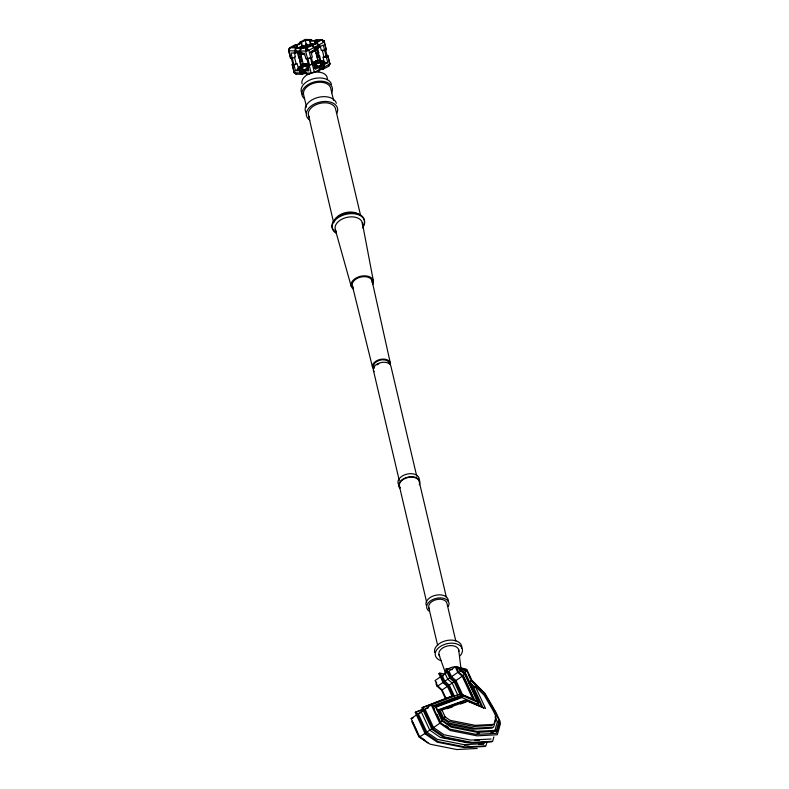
<?xml version="1.0" encoding="UTF-8"?>
<svg xmlns="http://www.w3.org/2000/svg" width="789" height="789" viewBox="0 0 789 789"><rect width="100%" height="100%" fill="white"/><g stroke="black" fill="none" stroke-linecap="round" stroke-linejoin="round"><path stroke-width="1.18" d="M436.613 682.11L436.13 684.28L437.007 686.183L441.455 690.04L445.46 698.659M486.862 742.557L485.925 745.852L465.204 746.986L438.102 741.581L426.119 733.316L416.158 711.865L422.825 709.291M495.926 718.917L493.589 727.182L474.643 728.208L449.128 723.119L443.014 718.907L438.723 709.676L465.145 700.178L481.901 707.269L470.599 682.929L469.189 683.885M494.91 730.496L497.346 721.866L499.21 720.594L495.137 711.816L484.781 694.004L471.398 680.463L466.94 670.857L460.431 669.565L465.056 673.816L478.361 702.466L476.497 703.739L461.881 697.545L436.337 707.023M493.884 736.887L492.642 741.285L471.93 742.41L444.818 737.005L432.836 728.75L422.874 707.299L452.866 695.691M499.21 720.594L496.478 730.298L476.862 731.364L450.746 726.156L441.603 719.864L443.014 718.907M499.289 722.793L496.311 733.326L476.319 734.421L449.848 729.135L440.252 722.517L432.589 706.027L461.131 695.267M298.262 51.423L295.175 53.07L294.613 50.871L295.609 47.833L297.147 47.005L292.916 46.936L296.782 44.865L297.611 48.168M300.54 52.252L295.471 52.163L295.964 48.395L306.596 48.03L316.596 43.306L318.766 46.413L314.13 48.898M303.045 53.849L301.309 54.776L300.994 53.544L297.66 53.484L298.212 51.768L300.441 51.808M300.501 50.151L301.931 48.001M304.327 54.323L301.477 54.273L301.753 52.143M305.816 50.871L306.665 48.277L308.657 50.427L305.885 51.107M306.171 50.24L306.665 48.277M316.192 63.801L320.186 62.183L320.738 60.477L325.137 62.223M321.626 69.097L323.312 69.126L328.717 66.227L329.703 63.189L327.76 55.467L326.064 55.437M294.307 52.449L295.421 56.857L292.334 58.514L290.648 58.485L288.547 49.904L289.681 47.725L295.086 44.835L296.782 44.865M289.316 48.632L288.843 50.092M298.587 44.529L299.721 42.35L305.126 39.45L311.044 39.558L312.444 40.476M299.159 44.805L300.096 43.01L301.073 43.03L301.852 46.117L297.216 48.602L296.437 45.515L301.073 43.03M298.212 51.768L297.66 53.484M317.454 62.43L314.328 64.836L316.931 63.436L317.277 61.71L313.341 63.09L317.277 61.71M314.535 65.211L314.86 62.745L312.957 62.706M317.148 63.81L320.738 60.477L320.245 62.045L324.664 63.682M320.186 62.183L320.827 60.96L319.644 56.127L318.697 56.108M318.687 71.612L319.821 69.432L319.259 67.223L315.876 67.164L313.953 68.199M318.302 70.941L322.938 68.456L323.875 66.661L323.549 65.388L321.182 65.349L317.484 67.341M323.312 69.126L324.447 66.947L329.851 64.047L327.76 55.467M329.082 65.329L329.565 63.86M328.717 66.227L329.851 64.047M321.784 40.446L322.247 39.923M294.692 71.602L294.356 72.854L294.82 72.332M297.65 69.008L300.777 65.497L301.98 66.67L306.181 66.266M297.719 69.412L300.846 65.911L304.13 65.96L305.304 66.73M319.969 45.831L317.691 48.543L314.653 50.171L314.969 51.413L317.139 50.249L319.644 60.181L317.474 61.345L315.57 61.315L315.985 62.972M298.735 70.083L301.862 66.572M323.707 42.35L324.042 41.097L323.707 42.35L322.425 41.077M296.151 74.038L296.615 73.515M440.252 722.517L442.106 720.939L451.071 727.123L477.365 732.36L497.169 731.285L500.029 721.166L495.689 711.836L485.097 693.61L471.802 680.157L467.088 669.999L456.752 668.401L458.34 671.814L462.778 675.67L474.011 699.843M458.34 671.814L460.253 670.354L464.701 674.21L479.465 706.017M462.778 675.67L464.701 674.21M452.225 696.638L447.56 686.608L443.122 682.751L438.921 673.707L439.789 673.106L445.489 674.24M452.205 669.674L446.515 668.53L445.637 669.131L449.838 678.175L454.277 682.031L459.977 694.29M440.469 676.873L435.094 680.532L437.678 686.095L443.951 681.824M454.326 695.967L449.276 685.089L444.828 681.232L442.244 675.66L448.083 671.686M466.96 671.271L465.885 668.944L455.233 666.823L448.961 671.094L451.545 676.656L455.993 680.512L463.064 695.75M437.007 686.183L438.201 685.523M444.828 681.232L449.7 677.919M451.545 676.656L457.817 672.386L462.265 676.242L472.877 699.093L460.372 693.797L431.267 704.873L425.005 709.143L433.546 727.537L444.059 734.786L470.767 740.112L491.034 739.007M443.122 682.751L443.99 682.16L448.438 686.006L453.093 696.046M449.838 678.175L450.716 677.583L455.154 681.44L461.368 694.813M467.088 669.999L465.678 670.186M460.727 671.271L465.066 672.139L466.94 670.857M437.185 685.385L442.126 689.951L447.501 686.292M449.276 685.089L455.115 681.104M455.993 680.512L462.265 676.242M447.56 686.608L448.438 686.006M454.277 682.031L455.154 681.44M485.048 746.453L464.336 747.577L437.224 742.173L425.241 733.918L415.28 712.467L416.158 711.865M491.774 741.877L471.053 743.011L443.941 737.597L431.968 729.342L421.997 707.891L422.874 707.299M477.177 748.445L456.9 749.55L430.192 744.224L419.679 736.975L411.138 718.582L417.411 714.321M484.318 743.583L464.05 744.688L437.333 739.362L426.819 732.113L418.278 713.72L423.151 710.406M465.066 672.139L469.534 681.735L471.398 680.463M412.282 721.284L411.819 721.59L418.86 736.758L427.825 742.942M476.763 701.49L477.217 701.174L463.222 695.247L434.601 706.086L432.589 706.027M438.723 709.676L437.323 710.642L463.745 701.135M475.156 686.144L485.531 708.502L467.69 700.938L441.958 710.041L445.144 716.895L450.115 720.327L475.323 725.347L493.924 724.341L496.044 716.816L493.332 710.978L484.249 695.356L475.156 686.144L473.568 687.219L483.43 708.463M441.958 710.041L440.37 711.116L443.556 717.97L448.537 721.402L473.745 726.432L492.346 725.416M443.556 717.97L445.144 716.895M418.86 736.758L420.113 736.226M419.679 736.975L425.952 732.705M426.819 732.113L431.691 728.799M433.546 727.537L439.818 723.266L450.322 730.515L477.039 735.841L497.307 734.737L500.453 723.612L499.457 721.471M425.241 733.918L426.119 733.316M431.968 729.342L432.836 728.75M295.461 45.496L300.096 43.01M299.721 42.35L301.408 42.379L305.274 40.308L309.505 40.377L311.044 39.558M314.969 43.957L310.905 43.888L310.126 40.791L318.805 40.545L314.949 42.616L316.636 42.645L322.04 39.746L324.141 41.127L326.232 49.707L324.693 50.535L321.31 50.476L320.196 46.058M300.264 46.748L302.522 46.788L306.388 44.717L310.61 44.795L312.671 43.691M316.596 43.306L311.961 45.782L313.194 47.015M318.45 45.151L308.844 50.259L305.609 51.058L295.145 50.89M316.636 42.645L318.884 44.884L324.289 41.985L324.141 41.127M299.682 57.696L300.905 57.045L301.842 60.773L300.076 61.414L299.07 57.291L300.076 61.414M316.054 47.024L319.437 47.084L323.303 45.022L326.321 56.897L327.208 56.423L327.08 55.713L326.113 55.694M301.447 56.916L298.755 57.824L297.581 53.001L295.471 52.557M310.018 52.656L312.04 51.571L312.355 52.814M311.793 51.719L314.407 50.318L314.584 51.038L311.98 52.429M302.384 60.635L299.702 61.552L300.481 60.605M291.2 57.538L292.985 64.866L293.962 64.876L296.122 63.722L294.455 57.104M294.001 65.132L297.098 63.485L298.489 68.998L302.71 69.067L299.623 70.724L295.402 70.655L294.001 65.132L292.315 65.102L292.167 64.244L294.258 72.825L296.358 74.205L302.286 74.314L303.824 73.485M317.898 53.208L318.391 52.942M318.707 52.399L317.918 53.346L316.014 53.317M310.797 57.982L312.345 57.153L310.945 51.64L314.811 49.569L314.249 47.36L312 45.131L310.314 45.101L306.457 47.172L302.226 47.093L300.678 47.922L299.692 50.96L300.244 53.159L304.475 53.238L305.866 58.751L307.562 58.78L310.797 57.982L308.844 50.259L306.596 48.03L305.609 51.058L307.562 58.78M301.309 54.776L298.923 54.737L301.428 64.678L303.173 63.741L308.607 63.84M301.428 64.678L303.814 64.718L305.55 63.781L305.964 65.438M318.717 56.256L319.338 56.66L317.503 56.907L316.567 53.179M299.633 67.538L302.414 66.049M304.169 64.945L308.243 64.343L304.169 64.945L305.323 66.306L308.174 66.355L304.347 65.665M305.59 64.678L308.193 63.288M295.402 70.655L302.345 66.927L303.183 70.241M303.854 66.582L302 67.578L302.779 70.665L307.414 68.189L306.665 64.767L308.41 63.83M305.323 66.306L307.73 66.069M311.783 63.347L317.74 60.151L319.644 60.181M314.86 62.745L312.691 63.909L312.168 61.838M312.148 64.491L313.036 64.017L311.369 57.4L310.481 57.873L312.148 64.491L308.509 65.132L306.842 58.514L309.594 58.09M306.369 73.614L302.305 73.545L300.579 72.41L300.254 71.138L302.414 69.984L307.493 70.073M309.722 74.442L307.355 74.403L305.254 73.022L304.702 70.813L308.933 70.892L307.542 65.379L314.012 63.781L315.403 69.294L319.259 67.223M326.36 57.153L327.751 62.666L324.368 62.607L322.977 57.094L326.36 57.153L327.908 56.325M313.144 65.073L315.176 63.988M304.702 70.813L307.789 69.156M320.699 64.747L320.137 62.538L323.234 60.881M302.305 73.545L306.24 73.121M314.061 66.828L317.72 66.029M324.368 62.607L320.512 64.678L323.894 64.737L327.751 62.666M318.924 67.874L323.549 65.388M319.239 69.146L323.875 66.661M305.254 73.022L311.182 73.13L314.416 72.332L319.821 69.432M421.997 707.891L451.989 696.283M415.28 712.467L423.062 709.459M425.005 709.143L428.358 707.871M423.446 710.879L421.208 711.727L429.749 730.121L440.252 737.37L466.97 742.696L470.55 742.498M418.278 713.72L420.517 712.871M411.138 718.582L413.377 717.734M447.087 708.739L452.679 706.766M460.51 703.995L466.102 702.023M492.178 728.139L473.232 729.174L447.718 724.085M476.98 733.356L479.308 733.228M490.955 732.596L493.283 732.468M474.662 740.447L479.426 740.19M464.366 745.22L469.13 744.954M478.676 744.441L483.44 744.175M310.126 40.791L315.206 40.88M295.609 47.833L289.681 47.725L288.695 50.762L294.613 50.871M295.964 48.395L301.043 48.484M317.139 50.249L315.235 50.21L317.74 60.151M324.644 50.279L322.277 50.24L323.954 56.857L326.321 56.897M313.253 51.009L314.584 51.038M313.055 51.374L314.969 51.413M295.175 53.07L290.944 53.001L293.962 64.876M301.29 53.553L304.15 53.603M316.951 57.045L318.855 57.074L319.644 56.127M291.319 58.238L292.295 58.258M313.292 62.025L316.152 62.075M320.137 62.538L322.257 62.578M317.73 62.893L320.768 62.952M307.621 63.643L308.578 63.662M311.754 63.741L314.012 63.781M306.665 64.767L309.051 64.806M320.531 66.02L316.478 65.951L315.955 63.889M298.962 66.868L302.345 66.927M306.438 68.17L307.414 68.189M321.961 68.436L322.938 68.456M306.398 68.83L308.095 68.86L306.98 64.442M300.254 71.138L305.333 71.227L305.649 72.499L300.579 72.41M302.286 74.314L300.185 72.933L294.258 72.825L292.315 65.102M456.752 668.401L462.334 669.516M438.921 673.707L441.298 674.181M442.244 675.66L443.231 675.857M289.583 47.981L290.234 48.228M329.131 63.87L329.792 64.116L329.703 63.189M320.788 60.99L325.206 62.637M289.267 50.082L288.606 49.845L289.395 50.821M478.361 702.466L463.754 696.273L435.982 706.569L442.412 720.416M306.98 66.01L308.164 66.779M295.609 73.584L294.524 72.509M445.538 725.426L448.527 727.488M421.947 738.149L424.719 740.062M322.79 40.367L323.806 41.038M316.428 47.281L317.691 48.543M294.11 71.977L296.358 74.205M471.24 680.473L481.034 690.385M469.534 681.735L474.81 687.189M495.019 716.964L497.346 721.866M468.39 674.339L470.283 678.422M463.143 675.266L474.662 700.07M459.376 668.461L460.253 670.354M455.233 666.823L457.817 672.386M446.515 668.53L450.716 677.583M457.758 695.07L452.196 683.096L447.748 679.24L445.164 673.678M439.789 673.106L443.99 682.16M442.126 689.951L446.17 698.659M435.064 705.77L442.106 720.939M433.506 706.826L434.512 708.995M437.037 714.41L440.055 720.909M431.267 704.873L439.818 723.266M412.736 722.399L417.194 731.975M438.98 654.732L445.243 672.297M335.236 229.382L351.135 286.091M326.232 49.707L324.289 41.985L322.04 39.746L316.123 39.647L314.574 40.476L315.136 42.675M327.208 56.423L325.413 49.096L325.541 49.796M318.884 44.884L319.437 47.084M323.894 64.737L324.447 66.947M317.612 48.06L318.786 52.883M318.322 52.538L319.338 56.66M317.474 61.345L317.78 62.587M315.57 60.931L315.985 62.587M309.505 40.377L310.61 44.795M315.344 63.554L316.182 66.858M314.673 63.11L314.85 63.83M309.752 44.164L310.304 46.373M312.464 64.609L314.416 72.332M305.274 40.308L306.388 44.717M307.818 58.534L309.485 65.152M309.229 65.408L311.182 73.13M303.282 45.762L303.834 47.971M301.408 42.379L302.522 46.788M307.02 64.994L307.207 65.714M303.854 53.593L304.159 54.835M303.814 64.718L304.13 65.96M300.668 53.81L303.173 63.741M299.613 61.069L300.708 65.418M299.623 70.724L300.185 72.933M288.547 49.904L290.648 58.485M352.358 285.786L372.536 367.299M333.579 100.4L330.67 88.023A13.936 8.827 -13.2 0 0 314.841 82.884A13.936 8.827 -13.2 0 0 303.637 94.769L306.536 107.146M360.583 215.446L335.493 108.586A13.936 8.827 -13.2 0 0 317.918 103.951A13.936 8.827 -13.2 0 0 309.525 117.423M446.406 597.431L419.156 481.369A10.168 6.44 -13.2 0 0 406.335 477.986A10.168 6.44 -13.2 0 0 400.21 487.809M455.795 641.023L446.89 603.092A9.34 5.917 -13.2 0 0 435.104 599.985A9.34 5.917 -13.2 0 0 429.482 609.009M416.74 476.191L390.861 365.968A8.995 5.701 -13.2 0 0 379.509 362.979A8.995 5.701 -13.2 0 0 374.094 371.678M373.404 370.327L399.283 480.55M428.772 607.609L437.678 645.55M399.431 486.29L426.681 602.352M308.46 115.332L333.55 222.192M314.081 71.937L314.2 72.47M307.118 44.302L307.671 46.679M306.112 43.642L306.931 47.212L306.388 48.257L305.57 44.687M311.31 72.627L311.438 73.15M372.083 280.864L390.289 362.871M362.279 222.626L373.305 280.559M292.867 64.156L292.985 64.866M458.705 649.811L460.934 668.382M353.127 287.314A10.168 6.44 -13.2 0 1 360.524 277.117A10.168 6.44 -13.2 0 1 372.181 282.561M373.236 368.67A9.152 5.789 -13.2 0 1 379.894 359.498A9.152 5.789 -13.2 0 1 390.377 364.39M439.759 656.261A10.168 6.44 -13.2 0 1 447.156 646.063A10.168 6.44 -13.2 0 1 458.803 651.507M374.183 368.256A8.087 5.119 -13.2 0 1 379.055 360.445A8.087 5.119 -13.2 0 1 389.253 363.127M377.053 364.843A8.087 5.119 -13.2 0 1 378.809 363.877M399.628 488.066A10.809 6.845 -13.2 0 1 408.88 476.931A10.809 6.845 -13.2 0 1 419.275 484.86M398.909 484.998A10.809 6.845 -13.2 0 1 406.779 474.159A10.809 6.845 -13.2 0 1 419.166 479.949M426.09 605.035A11.362 7.19 -13.2 0 1 436.672 595.044A11.362 7.19 -13.2 0 1 448.241 601.425M429.226 611.209A11.362 7.19 -13.2 0 1 435.942 598.407A11.362 7.19 -13.2 0 1 448.32 606.445M440.962 660.64A13.867 8.778 -13.2 0 1 437.708 648.657A13.867 8.778 -13.2 0 1 456.723 643.903A13.867 8.778 -13.2 0 1 459.987 655.896M434.68 652.572A13.867 8.778 -13.2 0 1 447.6 640.372A13.867 8.778 -13.2 0 1 461.713 648.163M444.957 674.378A8.847 5.602 -13.2 0 1 445.913 671.005M448.053 668.983A8.847 5.602 -13.2 0 1 461.269 668.825M353.571 289.218A11.421 7.239 -13.2 0 1 360.317 276.347A11.421 7.239 -13.2 0 1 372.763 284.425M333.974 222.251A13.936 8.827 -13.2 0 1 343.57 213.188A13.936 8.827 -13.2 0 1 358.176 214.016M336.301 231.463A13.936 8.827 -13.2 0 1 346.44 217.488A13.936 8.827 -13.2 0 1 362.417 224.954M302.039 83.723A12.959 8.206 -13.2 0 1 314.121 72.312A12.959 8.206 -13.2 0 1 327.317 79.6M335.897 233.011A16.53 10.464 -13.2 0 1 336.627 218.78A16.53 10.464 -13.2 0 1 358.176 214.647A16.53 10.464 -13.2 0 1 362.447 227.922M335.7 232.173A16.53 10.464 -13.2 0 1 345.464 213.553A16.53 10.464 -13.2 0 1 363.463 225.24M302.483 94.276A15.563 9.853 -13.2 0 1 311.862 79.235A15.563 9.853 -13.2 0 1 331.498 84.403M304.564 98.832A15.563 9.853 -13.2 0 1 315.225 81.731A15.563 9.853 -13.2 0 1 331.518 92.895M306.576 113.409A15.967 10.109 -13.2 0 1 316.202 97.974A15.967 10.109 -13.2 0 1 336.341 103.28M309.89 120.184A15.967 10.109 -13.2 0 1 319.328 102.195A15.967 10.109 -13.2 0 1 336.725 113.488M306.822 48.938L306.339 50.397L307.897 50.013L306.822 48.938"/></g></svg>
